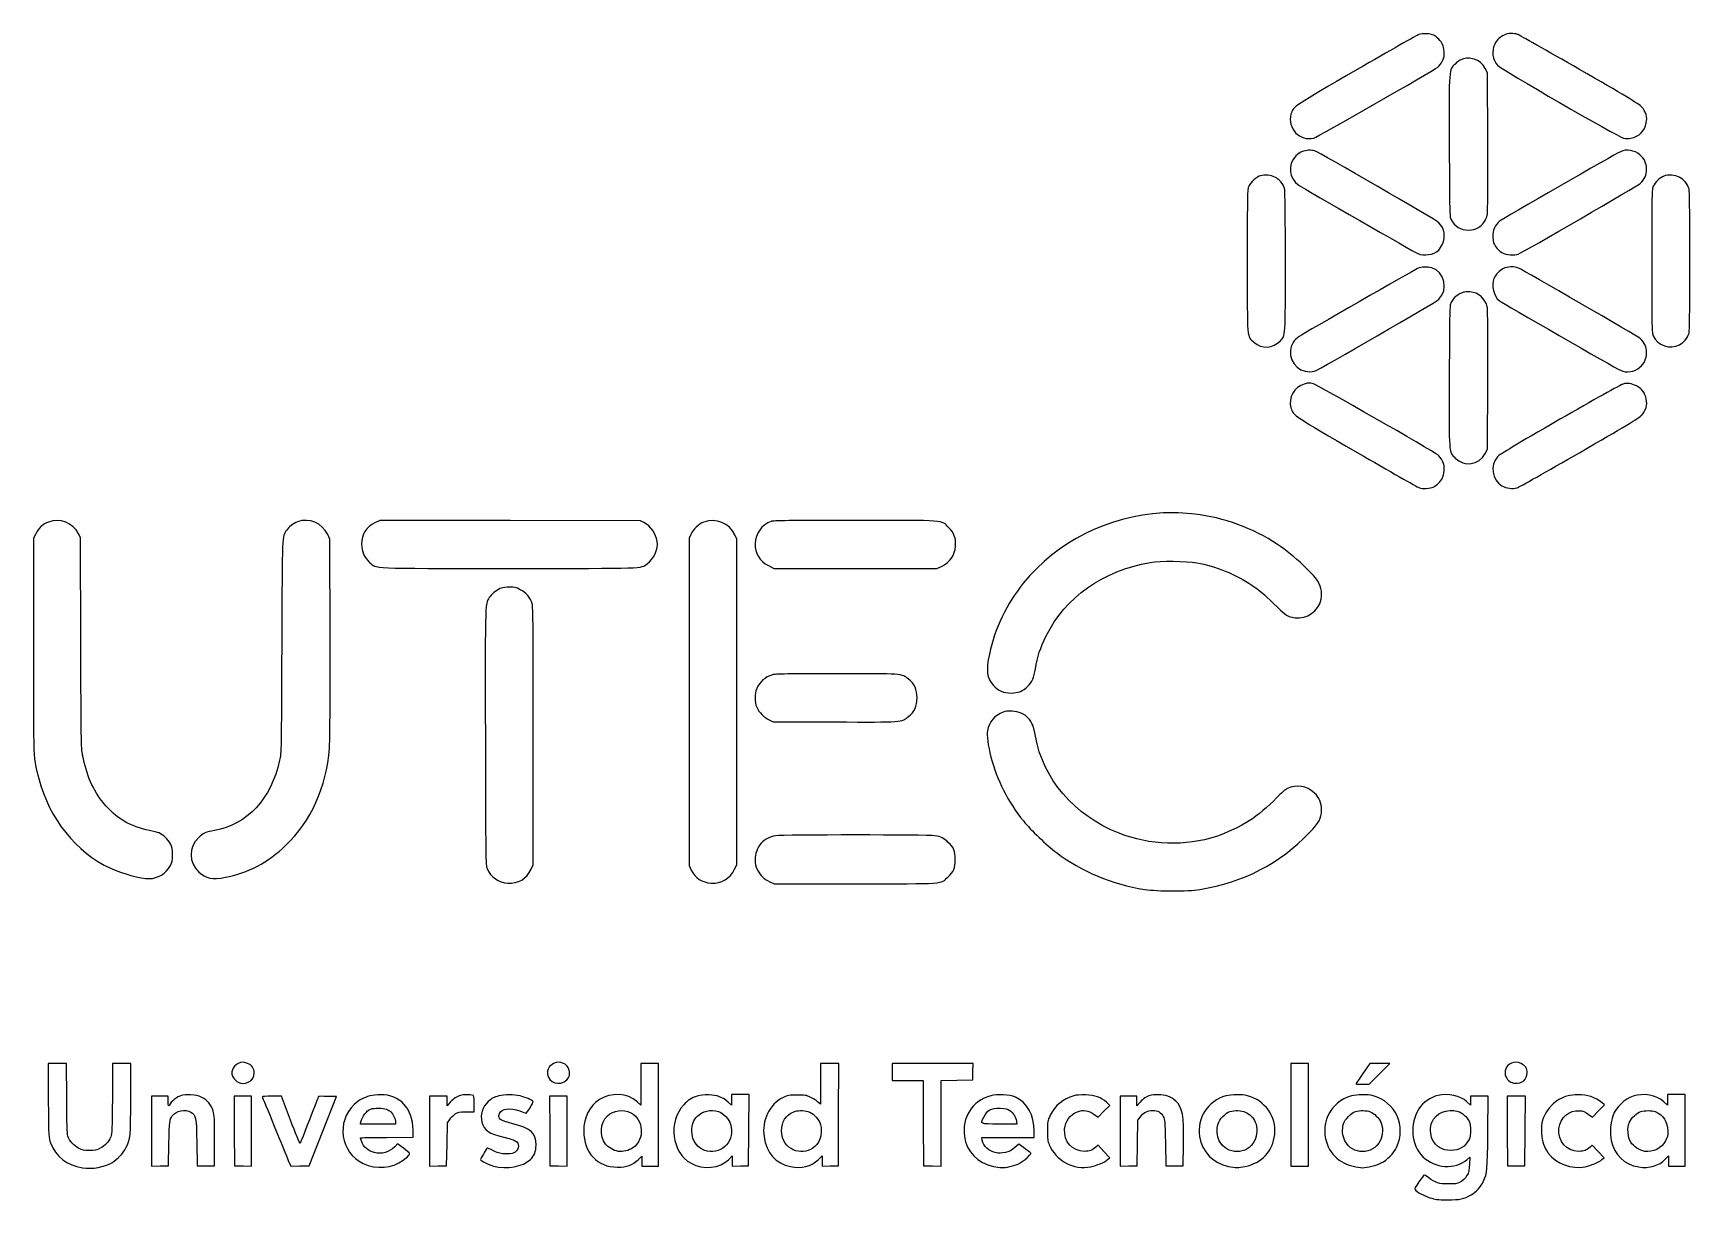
# Model space of a CAD drawing. Extents: x 211 to 2296, y 518 to 1986.
import ezdxf

# ---------------------------------------------------------------- set-up
doc = ezdxf.new("R2010")
doc.units = 0
doc.layers.get('0').update_dxf_attribs({"linetype": 'CONTINUOUS'})

msp = doc.modelspace()

# ---------------------------------------------------------------- linework, layer by layer
at = {"color": 7}
for points in [[(1955, 1984.7)], [(2063, 1984.4)], [(2009.1, 1953.3)], [(1808.5, 1837.4)], [(2208.5, 1837.1)], [(1755.8, 1806.9)], [(2263.4, 1806.4)], [(1953.4, 1690.1)], [(2061.3, 1689.9)], [(2011, 1660.1)], [(1810.8, 1544.6)], [(2212, 1544.6)], [(1633, 1382.4)], [(230.4, 1370.9)], [(543.9, 1371.1)], [(1055.1, 1370.8)], [(1139.7, 1371.6)], [(800.5, 1287.8)], [(1141.5, 1178.6)], [(1431.7, 1131.6)], [(1145.4, 976)], [(469.1, 689.2)], [(866, 689.2)], [(1292, 678.5), (1292, 668), (1311.5, 668), (1331, 668), (1331.2, 614.3), (1331.5, 560.5), (1342.8, 560.2), (1354, 559.9), (1354, 613.9), (1354, 668), (1373.8, 668.2), (1393.5, 668.5), (1393.8, 678.8), (1394.1, 689), (1343, 689), (1292, 689), (1292, 678.5)], [(1794, 624.5), (1794, 560), (1805, 560), (1816, 560), (1816, 624.5), (1816, 689), (1805, 689), (1794, 689), (1794, 624.5)], [(2071.4, 689.6)], [(398, 649.1)], [(464.2, 604.3), (464.5, 560.5), (475.3, 560.2), (486, 559.9), (486, 604), (486, 648), (475, 648), (464, 648), (464.2, 604.3)], [(499.4, 647.2)], [(635, 648.4)], [(749, 649.1)], [(797.2, 648.4)], [(861.2, 604.3), (861.5, 560.5), (872.3, 560.2), (883, 559.9), (883, 604), (883, 648), (872, 648), (861, 648), (861.2, 604.3)], [(1046.8, 648.1)], [(1416.1, 648.5)], [(1520.7, 648.6)], [(1617, 649.1)], [(1712.1, 648.4)], [(1870.3, 648.5)], [(1978.7, 648.9)], [(2066.2, 604.3), (2066.5, 560.5), (2077.5, 560.5), (2088.5, 560.5), (2088.8, 604.3), (2089, 648), (2077.5, 648), (2066, 648), (2066.2, 604.3)], [(2142.7, 648.5)], [(2224.5, 648)], [(655.7, 631.5)], [(963.1, 627.2)], [(1073.4, 628.9)], [(1186.2, 628.8)], [(1440.3, 630)], [(1736.5, 628.1)], [(1893.8, 628.5)], [(2004.3, 628.9)], [(2252.5, 628.6)]]:
    msp.add_lwpolyline(points, close=True, dxfattribs=at)
for points in [[(2041.8, 1849.5), (2041.5, 1936.5), (2038.5, 1941.9)], [(2038.4, 1457.1), (2041.5, 1462.5), (2041.8, 1549.5)], [(214.3, 1356.2), (211.5, 1350.5), (211.5, 1215)], [(271, 1219), (270.5, 1351.5), (268.2, 1356.2)], [(584.8, 1224.5), (584.5, 1349.5), (581.8, 1355.2)], [(979.7, 1370.2), (975.5, 1372.5), (811.4, 1372.8), (647.4, 1373), (641.2, 1370), (641.2, 1370)], [(1038.7, 1355.2), (1036.5, 1350.5), (1036.5, 1144.5), (1036.5, 938.5), (1039.3, 932.8)], [(1093.9, 934), (1096.5, 939.5), (1096.5, 1144.5), (1096.5, 1349.5), (1094.1, 1354.8)], [(1136.4, 1316), (1143.3, 1312.5), (1245.9, 1312.5), (1348.5, 1312.5), (1354.1, 1315.1)], [(1137.3, 1121.9), (1142.5, 1119.5), (1219.9, 1119.2)], [(837.8, 933.8), (840.5, 939.5), (840.5, 1101.5)], [(1138, 918.1), (1143.5, 915.5), (1245.5, 915.5)], [(253.3, 645.3), (252.9, 689), (241.4, 689), (229.9, 689), (230.2, 642.3), (230.2, 642.3)], [(334, 645.8), (334, 689), (322.6, 689), (311.1, 689), (310.8, 645.3)], [(972.3, 568), (977, 572.7), (977, 566.4), (977, 560), (987.5, 560), (998, 560), (998, 624.5), (998, 689), (987, 689), (976, 689), (976, 662.9), (976, 662.9)], [(1199.2, 568.1), (1204, 572.9), (1204, 566.4), (1204, 559.9), (1214.3, 560.2), (1224.5, 560.5), (1224.8, 624.8), (1225, 689), (1213.5, 689), (1202, 689), (1202, 663.4), (1202, 663.4)], [(1884.3, 663), (1892.5, 663), (1905.5, 676), (1918.5, 689), (1905.8, 689), (1893.1, 689), (1884.5, 676.6), (1884.5, 676.6)], [(381, 641.3), (381, 648), (370.5, 648), (360, 648), (360, 604), (360, 559.9), (370.8, 560.2), (381.5, 560.5), (382, 588.5)], [(534.9, 617.9), (523.5, 648), (511.2, 648)], [(532.2, 567.2), (535.2, 559.9), (546.8, 560.2), (558.4, 560.5), (575.6, 604), (592.7, 647.5), (581.7, 647.8)], [(736.1, 640.4), (732, 635.7), (732, 641.9), (732, 648), (721, 648), (710, 648), (710, 604), (710, 559.9), (720.8, 560.2), (731.5, 560.5), (732, 587.6), (732.5, 614.7), (735.3, 618.8)], [(976, 662.9), (976, 636.8), (971, 641.3)], [(1086.2, 568.1), (1091, 572.9), (1091, 566.4), (1091, 559.9), (1101.3, 560.2), (1111.5, 560.5), (1111.8, 605.3), (1112, 650), (1101, 650), (1090, 650), (1090, 643.4), (1090, 636.8), (1085.9, 640.5)], [(1202, 663.4), (1202, 637.8), (1198.3, 641)], [(1604.1, 640.4), (1600, 635.7), (1600, 641.9), (1600, 648), (1589.5, 648), (1579, 648), (1579, 604), (1579, 559.9), (1589.8, 560.2), (1600.5, 560.5), (1601, 589.1), (1601.5, 617.7), (1604.3, 621.8)], [(2041.8, 602.3), (2042.1, 648), (2031.1, 648), (2020, 648), (2020, 642.4), (2020, 636.7), (2015.1, 641.3)], [(2265, 568.6), (2269, 573), (2269, 566.5), (2269, 560), (2279.5, 560), (2290, 560), (2290, 605), (2290, 650), (2279, 650), (2268, 650), (2268, 643.4), (2268, 636.8), (2262.9, 641.4)], [(756.2, 628.4), (766, 628.4), (766, 638.6)], [(1546, 625.6), (1551.3, 621.8), (1558.7, 629.2), (1566.1, 636.5), (1561.7, 640.6)], [(2168, 625.6), (2173.3, 621.8), (2180.9, 629.4), (2188.5, 637), (2185.5, 639.5)], [(667, 616), (667, 613), (645, 613), (623, 613), (623.6, 615.8)], [(656.3, 596.2), (689.5, 596.5), (689.3, 605.4)], [(1448.5, 616.8), (1449.2, 613), (1427.1, 613)], [(417, 589.5), (417.5, 560.5), (428.5, 560.5), (439.5, 560.5), (439.5, 592)], [(677, 582.5), (669.8, 587.9), (666.1, 584.3)], [(1405.4, 592.8), (1404.8, 596), (1437.9, 596), (1471, 596), (1471, 603.8)], [(1457.5, 583.3), (1451.6, 587.8), (1446.7, 583.4)], [(1563.3, 568.2), (1566.1, 570.5), (1558.6, 578.5), (1551.2, 586.5), (1548.4, 583.9)], [(1636, 589.5), (1636.5, 560.5), (1647.5, 560.5), (1658.5, 560.5), (1658.8, 587)], [(2185.3, 568.2), (2188.1, 570.5), (2180.7, 578.5), (2173.2, 586.5), (2170.4, 583.9)], [(2015.4, 568.1), (2019.3, 571.4), (2018.8, 562.5)]]:
    msp.add_lwpolyline(points, dxfattribs=at)
for points in [[(1955, 1984.7), (1953.1, 1984), (1918.2, 1964.1), (1877.5, 1940.6)], [(1973.7, 1983.7), (1969.5, 1985.8), (1959.4, 1986.4), (1955, 1984.7)], [(1979.9, 1978.9), (1978.2, 1980.6), (1975.4, 1982.8), (1973.7, 1983.7)], [(2063, 1984.4), (2057.1, 1981.8), (2052.9, 1977.9), (2050.4, 1972.6)], [(2079.1, 1984.8), (2074.5, 1986.4), (2067.2, 1986.2), (2063, 1984.4)], [(2157, 1940.8), (2116, 1964.4), (2081, 1984.2), (2079.1, 1984.8)], [(1986.8, 1963.3), (1986.2, 1970.4), (1984.5, 1974.4), (1979.9, 1978.9)], [(1984.6, 1951.5), (1986.9, 1956.3), (1987.2, 1957.9), (1986.8, 1963.3)], [(2050.4, 1972.6), (2046.2, 1963.5), (2047.6, 1952.9), (2053.9, 1946)], [(1877.5, 1940.6), (1798, 1894.7), (1796.6, 1893.8), (1794, 1884.5)], [(1822.7, 1854.3), (1827.2, 1855.5), (1971.2, 1937.9), (1978.7, 1943.6)], [(1978.7, 1943.6), (1980.4, 1944.9), (1983.1, 1948.5), (1984.6, 1951.5)], [(2000.5, 1947.5), (1992.6, 1939.6), (1992.9, 1944.8), (1993.2, 1844.4)], [(2009.1, 1953.3), (2006.7, 1952.4), (2002.8, 1949.8), (2000.5, 1947.5)], [(2024.4, 1953.6), (2018.5, 1955.4), (2014.7, 1955.3), (2009.1, 1953.3)], [(2038.5, 1941.9), (2035, 1948.2), (2030.9, 1951.6), (2024.4, 1953.6)], [(2053.9, 1946), (2058.6, 1940.9), (2204.9, 1856.2), (2212.3, 1854.3)], [(2235.2, 1893.8), (2232.5, 1896.8), (2211.8, 1909.2), (2157, 1940.8)], [(1794, 1884.5), (1789, 1866.7), (1805.2, 1849.7), (1822.7, 1854.3)], [(2241.2, 1873.3), (2242.8, 1880.6), (2240.6, 1888), (2235.2, 1893.8)], [(2221.9, 1854.1), (2232.3, 1856.4), (2239.1, 1863.1), (2241.2, 1873.3)], [(1808.5, 1837.4), (1806.3, 1836.6), (1802.6, 1834.1), (1800.3, 1831.8)], [(1823.8, 1838), (1819.2, 1839.4), (1813.2, 1839.1), (1808.5, 1837.4)], [(1980.3, 1747.6), (1976.8, 1751.1), (1828.9, 1836.6), (1823.8, 1838)], [(1993.2, 1844.4), (1993.5, 1759.9), (1993.6, 1755.3), (1995.4, 1752)], [(2041, 1757.4), (2041.7, 1760.9), (2042, 1790), (2041.8, 1849.5)], [(2208.5, 1837.1), (2202.7, 1834.5), (2060.1, 1752.3), (2056.1, 1749.3)], [(2233, 1833.2), (2226.2, 1839.1), (2216.3, 1840.7), (2208.5, 1837.1)], [(2212.3, 1854.3), (2216, 1853.4), (2218.5, 1853.3), (2221.9, 1854.1)], [(1800.3, 1831.8), (1789.2, 1820.9), (1791.2, 1802.9), (1804.3, 1794.6)], [(2241.4, 1815), (2241.4, 1822.8), (2239, 1828.1), (2233, 1833.2)], [(2233.8, 1797.4), (2239.2, 1802.4), (2241.4, 1807.5), (2241.4, 1815)], [(1740.9, 1793.5), (1739.1, 1789.7), (1739, 1784.7), (1739, 1699.5)], [(1755.8, 1806.9), (1750.9, 1805.5), (1743.2, 1798.6), (1740.9, 1793.5)], [(1773.7, 1805.2), (1769, 1807.5), (1761, 1808.3), (1755.8, 1806.9)], [(1785.9, 1791.3), (1784.6, 1796.1), (1778.9, 1802.5), (1773.7, 1805.2)], [(1804.3, 1794.6), (1812.9, 1789.1), (1949.2, 1710.8), (1953.5, 1708.9)], [(2080, 1708.2), (2087.1, 1711.2), (2230.6, 1794.4), (2233.8, 1797.4)], [(2249.9, 1793.6), (2248.1, 1789.7), (2248, 1785), (2248, 1699.5)], [(2263.4, 1806.4), (2258.2, 1804.5), (2252.3, 1798.9), (2249.9, 1793.6)], [(2282.7, 1805.1), (2277.4, 1807.8), (2268.7, 1808.4), (2263.4, 1806.4)], [(2294.8, 1791.1), (2293.3, 1796.2), (2287.8, 1802.5), (2282.7, 1805.1)], [(1787, 1699.4), (1787, 1758.4), (1786.6, 1788.8), (1785.9, 1791.3)], [(2296, 1699.5), (2296, 1763.2), (2295.7, 1788.3), (2294.8, 1791.1)], [(1995.4, 1752), (2000.2, 1742.8), (2007.3, 1738.6), (2017.5, 1738.5)], [(2029.3, 1741.3), (2035.4, 1744.9), (2039.6, 1750.7), (2041, 1757.4)], [(1984.6, 1720.5), (1989, 1729.7), (1987.2, 1740.6), (1980.3, 1747.6)], [(2017.5, 1738.5), (2023.4, 1738.5), (2025.2, 1738.9), (2029.3, 1741.3)], [(2050.3, 1741.3), (2048.2, 1736.8), (2047.8, 1734.7), (2048.2, 1729)], [(2056.1, 1749.3), (2054.2, 1747.8), (2051.7, 1744.4), (2050.3, 1741.3)], [(1953.5, 1708.9), (1961.4, 1705.3), (1973.3, 1707.3), (1979.9, 1713.3)], [(1979.9, 1713.3), (1981.2, 1714.5), (1983.3, 1717.8), (1984.6, 1720.5)], [(2048.2, 1729), (2048.5, 1723.3), (2049.1, 1721.3), (2051.6, 1717.8)], [(2051.6, 1717.8), (2056.5, 1710.8), (2061.9, 1707.6), (2069.8, 1707.2)], [(1739, 1699.5), (1739, 1597.5), (1738.4, 1605.2), (1747.4, 1597.3)], [(1780.7, 1599.2), (1787.2, 1606), (1787, 1602.1), (1787, 1699.4)], [(1953.4, 1690.1), (1948.6, 1687.9), (1811.9, 1609.4), (1804.3, 1604.4)], [(1971.1, 1690.9), (1965.5, 1692.5), (1958.1, 1692.2), (1953.4, 1690.1)], [(1980.3, 1651.4), (1992.3, 1663.5), (1987.1, 1686.1), (1971.1, 1690.9)], [(2061.3, 1689.9), (2056.5, 1687.5), (2051.4, 1682.2), (2049.4, 1677.4)], [(2080.3, 1690.6), (2075.4, 1692.7), (2066.2, 1692.4), (2061.3, 1689.9)], [(2069.8, 1707.2), (2074.3, 1706.9), (2077.8, 1707.3), (2080, 1708.2)], [(2233.8, 1601.6), (2230.7, 1604.6), (2087.2, 1687.7), (2080.3, 1690.6)], [(2248, 1699.5), (2248, 1614), (2248.1, 1609.3), (2249.9, 1605.4)], [(2294.8, 1607.9), (2295.7, 1610.7), (2296, 1635.8), (2296, 1699.5)], [(2049.4, 1677.4), (2045.8, 1668.8), (2049.2, 1654.9), (2056.1, 1649.7)], [(1823.8, 1561), (1828.9, 1562.4), (1976.8, 1648), (1980.3, 1651.4)], [(2011, 1660.1), (2003.9, 1657.8), (1998.8, 1653.5), (1995.4, 1647)], [(2019.3, 1660.6), (2016.1, 1660.8), (2012.4, 1660.6), (2011, 1660.1)], [(2041, 1641.6), (2038.8, 1652.2), (2030, 1659.9), (2019.3, 1660.6)], [(2056.1, 1649.7), (2060.2, 1646.7), (2202.7, 1564.5), (2208.5, 1561.9)], [(1995.4, 1647), (1993.6, 1643.7), (1993.5, 1639.1), (1993.2, 1554.6)], [(2041.8, 1549.5), (2042, 1609), (2041.7, 1638.1), (2041, 1641.6)], [(2249.9, 1605.4), (2255.6, 1592.9), (2270.6, 1587.7), (2282.9, 1593.9)], [(2282.9, 1593.9), (2287.9, 1596.5), (2293.3, 1602.9), (2294.8, 1607.9)], [(1747.4, 1597.3), (1757.3, 1588.5), (1771.3, 1589.3), (1780.7, 1599.2)], [(1793.3, 1586.7), (1791.6, 1569.8), (1807.6, 1556.3), (1823.8, 1561)], [(1804.3, 1604.4), (1797.9, 1600.3), (1794.1, 1594.1), (1793.3, 1586.7)], [(2241.4, 1584), (2241.4, 1591.5), (2239.2, 1596.6), (2233.8, 1601.6)], [(2208.5, 1561.9), (2216.3, 1558.3), (2226.2, 1559.9), (2233, 1565.8)], [(2233, 1565.8), (2239, 1570.9), (2241.4, 1576.2), (2241.4, 1584)], [(1810.8, 1544.6), (1798.1, 1541.2), (1790.4, 1527.4), (1794, 1514.5)], [(1822.5, 1544.7), (1816.7, 1546.2), (1816.9, 1546.2), (1810.8, 1544.6)], [(1978.7, 1455.4), (1971, 1461.3), (1827.2, 1543.5), (1822.5, 1544.7)], [(1993.2, 1554.6), (1992.9, 1454.1), (1992.5, 1459.4), (2000.6, 1451.4)], [(2212, 1544.6), (2209.5, 1544), (2173.7, 1524), (2132.5, 1500.2)], [(2228.9, 1542.2), (2222.1, 1545.5), (2217.7, 1546.2), (2212, 1544.6)], [(2241.2, 1525.8), (2239.6, 1533.5), (2235.5, 1538.9), (2228.9, 1542.2)], [(2235.2, 1505.2), (2240.6, 1511), (2242.8, 1518.4), (2241.2, 1525.8)], [(1794, 1514.5), (1796.6, 1505.2), (1798, 1504.3), (1877.5, 1458.4)], [(2157, 1458.2), (2211.8, 1489.8), (2232.5, 1502.2), (2235.2, 1505.2)], [(2132.5, 1500.2), (2077.9, 1468.7), (2056.5, 1455.8), (2053.9, 1453)], [(1877.5, 1458.4), (1918.2, 1434.9), (1953.1, 1415), (1955, 1414.2)], [(1984.6, 1447.5), (1983.1, 1450.5), (1980.4, 1454.1), (1978.7, 1455.4)], [(1986.8, 1435.7), (1987.2, 1441.1), (1986.9, 1442.7), (1984.6, 1447.5)], [(2000.6, 1451.4), (2012, 1439.9), (2030.3, 1442.7), (2038.4, 1457.1)], [(2053.9, 1453), (2044.2, 1442.4), (2046.9, 1424.3), (2059.3, 1416.6)], [(2078.6, 1414), (2080.8, 1414.7), (2116, 1434.6), (2157, 1458.2)], [(1973.7, 1415.3), (1977.7, 1417.4), (1982.6, 1422.3), (1984.7, 1426.3)], [(1984.7, 1426.3), (1985.5, 1428), (1986.5, 1432.2), (1986.8, 1435.7)], [(1955, 1414.2), (1959.3, 1412.4), (1969.2, 1413), (1973.7, 1415.3)], [(2059.3, 1416.6), (2064.9, 1413.2), (2072.8, 1412.1), (2078.6, 1414)], [(268.2, 1356.2), (261.5, 1369.8), (244.6, 1376.4), (230.4, 1370.9)], [(581.8, 1355.2), (575, 1369.7), (558.3, 1376.7), (543.9, 1371.1)], [(1094.1, 1354.8), (1087.4, 1369.5), (1070.2, 1376.6), (1055.1, 1370.8)], [(1633, 1382.4), (1562.5, 1377.7), (1500.1, 1346.3), (1457.2, 1293.8)], [(1673, 1380.9), (1662.9, 1382.1), (1640.8, 1382.9), (1633, 1382.4)], [(1776.9, 1342.8), (1747.1, 1362.7), (1708.8, 1376.7), (1673, 1380.9)], [(230.4, 1370.9), (223.4, 1368.2), (217.6, 1363), (214.3, 1356.2)], [(529.8, 1360.2), (524.2, 1351.7), (524.5, 1360.2), (523.9, 1215)], [(543.9, 1371.1), (537.9, 1368.7), (532.8, 1364.9), (529.8, 1360.2)], [(641.2, 1370), (630.1, 1364.4), (624.6, 1355.5), (624.5, 1343)], [(996.5, 1346.3), (994.9, 1356.4), (988.4, 1365.6), (979.7, 1370.2)], [(1055.1, 1370.8), (1048.6, 1368.3), (1041.7, 1361.8), (1038.7, 1355.2)], [(1139.7, 1371.6), (1128.1, 1367.4), (1119.9, 1356.2), (1119.6, 1344)], [(1245.6, 1373), (1162.3, 1372.9), (1142.8, 1372.7), (1139.7, 1371.6)], [(1363.1, 1364.1), (1353.5, 1373.7), (1362.4, 1373), (1245.6, 1373)], [(1371.8, 1340.6), (1372.5, 1350.9), (1370.2, 1356.9), (1363.1, 1364.1)], [(624.5, 1343), (624.5, 1333.7), (627.8, 1326.1), (634.6, 1320.1)], [(983.7, 1318.2), (992, 1323.9), (998, 1336.9), (996.5, 1346.3)], [(1119.6, 1344), (1119.4, 1331.5), (1125.2, 1321.7), (1136.4, 1316)], [(1354.1, 1315.1), (1365.1, 1320.3), (1371, 1328.8), (1371.8, 1340.6)], [(1829.7, 1293.2), (1824.5, 1303.8), (1798, 1328.7), (1776.9, 1342.8)], [(634.6, 1320.1), (644, 1311.9), (629.4, 1312.5), (810.5, 1312.5)], [(810.5, 1312.5), (985.8, 1312.5), (974.9, 1312.1), (983.7, 1318.2)], [(1486, 1227.5), (1510.3, 1276.4), (1557.1, 1309.5), (1617, 1320.1)], [(1617, 1320.1), (1628.6, 1322.2), (1663, 1321.9), (1675.5, 1319.6)], [(1675.5, 1319.6), (1699.5, 1315.2), (1723.8, 1305.3), (1744.8, 1291.4)], [(1457.2, 1293.8), (1436.5, 1268.5), (1421.2, 1236.6), (1414.5, 1204.7)], [(1830.3, 1267.9), (1833.6, 1275), (1833.3, 1285.8), (1829.7, 1293.2)], [(786.3, 1277.2), (779.6, 1268.3), (779.9, 1279.4), (780.2, 1100.4)], [(800.5, 1287.8), (795.5, 1286), (789.8, 1281.7), (786.3, 1277.2)], [(810.7, 1288.9), (806.7, 1288.9), (802.2, 1288.4), (800.5, 1287.8)], [(824.1, 1285.7), (818.7, 1288.6), (816.9, 1289), (810.7, 1288.9)], [(839.2, 1268.1), (837.1, 1275.3), (831.4, 1282), (824.1, 1285.7)], [(1744.8, 1291.4), (1752.9, 1286), (1760.6, 1279.5), (1772, 1268.5)], [(840.5, 1101.5), (840.5, 1233.8), (840.3, 1264.3), (839.2, 1268.1)], [(1772, 1268.5), (1786.5, 1254.4), (1788.3, 1253), (1793.6, 1251.4)], [(1793.6, 1251.4), (1808.3, 1247.2), (1824.1, 1254.2), (1830.3, 1267.9)], [(211.5, 1215), (211.5, 1065), (211.1, 1074.3), (218.1, 1048.2)], [(273.3, 1077.5), (271.7, 1085.7), (271.5, 1098.4), (271, 1219)], [(523.9, 1215), (523.4, 1083.3), (523.3, 1080.3), (521.3, 1071)], [(584, 1086.1), (584.7, 1095.1), (585, 1140.8), (584.8, 1224.5)], [(1472.4, 1186.2), (1474.8, 1201.2), (1478.6, 1212.6), (1486, 1227.5)], [(1414.5, 1204.7), (1410, 1183.7), (1411.2, 1174.4), (1419.5, 1165.2)], [(1141.5, 1178.6), (1132.2, 1175.7), (1125.6, 1169.8), (1121.7, 1161.1)], [(1221.6, 1179.9), (1163.2, 1179.9), (1144.6, 1179.6), (1141.5, 1178.6)], [(1312.8, 1173), (1303.7, 1180.2), (1306.6, 1180), (1221.6, 1179.9)], [(1323.5, 1149.5), (1323.5, 1159.9), (1320.2, 1167.2), (1312.8, 1173)], [(1462.9, 1164.1), (1468.2, 1169.4), (1470.6, 1175.1), (1472.4, 1186.2)], [(1121.7, 1161.1), (1118.9, 1154.8), (1118.9, 1144.2), (1121.7, 1137.8)], [(1312.8, 1125.9), (1320.2, 1131.8), (1323.5, 1139.1), (1323.5, 1149.5)], [(1419.5, 1165.2), (1425.6, 1158.4), (1432.3, 1155.6), (1442, 1155.6)], [(1442, 1155.6), (1450.9, 1155.6), (1456.7, 1158), (1462.9, 1164.1)], [(1121.7, 1137.8), (1124.6, 1131.3), (1131.1, 1124.7), (1137.3, 1121.9)], [(1219.9, 1119.2), (1306.6, 1118.9), (1303.7, 1118.7), (1312.8, 1125.9)], [(1431.7, 1131.6), (1421.3, 1127.8), (1414.1, 1119.2), (1412.1, 1108.2)], [(1443, 1132.7), (1438.4, 1132.9), (1434.1, 1132.5), (1431.7, 1131.6)], [(1463.7, 1123.7), (1458.3, 1129.6), (1451.9, 1132.4), (1443, 1132.7)], [(1412.1, 1108.2), (1411, 1102.7), (1412.7, 1089.7), (1416.5, 1074.8)], [(1472.5, 1101.5), (1470.6, 1113.2), (1468.5, 1118.3), (1463.7, 1123.7)], [(528.8, 963.5), (561.1, 994.5), (580, 1036.5), (584, 1086.1)], [(780.2, 1100.4), (780.5, 947.9), (780.6, 938.3), (782.3, 934.6)], [(1577.6, 979.1), (1521.4, 1001.4), (1481.5, 1047.9), (1472.5, 1101.5)], [(300.1, 1016.5), (286.3, 1033.7), (278.3, 1051.9), (273.3, 1077.5)], [(521.3, 1071), (510.6, 1022.2), (480.5, 989.7), (439.3, 982.5)], [(1416.5, 1074.8), (1423.5, 1047), (1438.2, 1018.2), (1457.3, 994.5)], [(218.1, 1048.2), (231.7, 996.9), (265, 955.1), (308.5, 935)], [(1776, 1023.7), (1765.4, 1012.7), (1752.2, 1001.6), (1741.2, 994.5)], [(1789.2, 1035.3), (1787.2, 1034.4), (1781.2, 1029.2), (1776, 1023.7)], [(1823.3, 1030.1), (1813.9, 1038.8), (1800.9, 1040.8), (1789.2, 1035.3)], [(1832.4, 1008), (1832.5, 1017.4), (1829.7, 1024.2), (1823.3, 1030.1)], [(357.4, 982.5), (334.3, 986.8), (314.6, 998.6), (300.1, 1016.5)], [(1817, 979.6), (1829.9, 993), (1832.3, 997.5), (1832.4, 1008)], [(369.6, 979.4), (367.6, 980.2), (362.2, 981.6), (357.4, 982.5)], [(439.3, 982.5), (428.5, 980.6), (425.1, 979.1), (419.1, 973.5)], [(1457.3, 994.5), (1466.5, 983.2), (1486.7, 963.8), (1498.8, 954.7)], [(1741.2, 994.5), (1731.2, 988.1), (1711.4, 978.7), (1700.2, 975)], [(383.8, 965.6), (380.8, 971.3), (374.7, 977.3), (369.6, 979.4)], [(386.5, 952), (386.5, 959.3), (386.1, 961.2), (383.8, 965.6)], [(419.1, 973.5), (406.6, 961.8), (406.8, 941.8), (419.5, 930.2)], [(453, 923.6), (480.9, 928.8), (507.3, 942.7), (528.8, 963.5)], [(1127.3, 966.5), (1122.5, 960.9), (1119.6, 953.1), (1119.6, 945.9)], [(1145.4, 976), (1139.2, 975.1), (1130.8, 970.7), (1127.3, 966.5)], [(1345.9, 975.9), (1338.5, 977.2), (1153.6, 977.2), (1145.4, 976)], [(1362.8, 967.6), (1357.3, 972.9), (1353.8, 974.7), (1345.9, 975.9)], [(1371.5, 946), (1371.5, 957), (1370, 960.8), (1362.8, 967.6)], [(1700.2, 975), (1661.2, 962.4), (1616, 963.9), (1577.6, 979.1)], [(1679.5, 908.3), (1735, 917.6), (1779.5, 940.6), (1817, 979.6)], [(357, 922), (368.1, 922), (378.6, 928.4), (383.8, 938.4)], [(383.8, 938.4), (386.1, 942.8), (386.5, 944.7), (386.5, 952)], [(1119.6, 945.9), (1119.6, 940.4), (1120.2, 938.1), (1122.8, 932.7)], [(1362.3, 923.9), (1370, 931), (1371.5, 934.7), (1371.5, 946)], [(1498.8, 954.7), (1530.7, 930.8), (1569, 914.8), (1610, 908.4)], [(308.5, 935), (323.6, 928), (345.9, 922), (357, 922)], [(419.5, 930.2), (428.4, 922), (436.5, 920.4), (453, 923.6)], [(782.3, 934.6), (787.2, 923.7), (796.8, 917), (808.4, 916.2)], [(808.4, 916.2), (821.5, 915.4), (832.2, 921.8), (837.8, 933.8)], [(1039.3, 932.8), (1044.2, 922.7), (1053, 917), (1064.5, 916.2)], [(1064.5, 916.2), (1077.4, 915.4), (1088.2, 921.9), (1093.9, 934)], [(1122.8, 932.7), (1126.5, 925.3), (1130.1, 921.8), (1138, 918.1)], [(1245.5, 915.5), (1361.2, 915.5), (1352.7, 914.9), (1362.3, 923.9)], [(1610, 908.4), (1626.3, 905.8), (1664, 905.8), (1679.5, 908.3)], [(469.1, 689.2), (461.7, 685.5), (459, 677.2), (463.2, 671)], [(481, 689.4), (475.8, 691.4), (473.3, 691.4), (469.1, 689.2)], [(489.3, 677.3), (489.3, 682.9), (486.4, 687.2), (481, 689.4)], [(866, 689.2), (860.7, 686.6), (857.7, 681.5), (858.3, 676.2)], [(878.7, 689.1), (873.5, 691.4), (870.5, 691.5), (866, 689.2)], [(886, 676.6), (886, 682.9), (883.7, 686.8), (878.7, 689.1)], [(2071.4, 689.6), (2064.5, 686.6), (2061.5, 678.8), (2064.6, 672.4)], [(2083.7, 689.1), (2078.8, 691.3), (2075.6, 691.4), (2071.4, 689.6)], [(2091.3, 677.4), (2091.3, 683.1), (2089, 686.6), (2083.7, 689.1)], [(463.2, 671), (464.5, 669.1), (467.1, 666.7), (469, 665.8)], [(469, 665.8), (478.4, 661), (489.3, 667.3), (489.3, 677.3)], [(858.3, 676.2), (859.5, 664.7), (874.1, 660.2), (882.6, 668.6)], [(882.6, 668.6), (885.5, 671.5), (886, 672.8), (886, 676.6)], [(1884.5, 676.6), (1879.8, 669.8), (1876, 663.9), (1876, 663.6)], [(2064.6, 672.4), (2067.1, 667.5), (2070.8, 664.9), (2076.1, 664.3)], [(2076.1, 664.3), (2084.5, 663.5), (2091.3, 669.4), (2091.3, 677.4)], [(398, 649.1), (391.6, 647.1), (385.1, 641.9), (382.2, 636.5)], [(409.1, 649.7), (404.4, 649.8), (399.4, 649.6), (398, 649.1)], [(423.5, 646.5), (418.5, 649.1), (416.4, 649.5), (409.1, 649.7)], [(437.7, 629.2), (435.3, 637.2), (430.6, 642.9), (423.5, 646.5)], [(511.2, 648), (504.4, 648), (499.1, 647.6), (499.4, 647.2)], [(499.4, 647.2), (499.7, 646.7), (506.5, 630.2), (514.5, 610.4)], [(570.3, 647.7), (570.1, 647.4), (564.9, 634.3), (558.8, 618.4)], [(581.7, 647.8), (575.7, 647.9), (570.6, 647.9), (570.3, 647.7)], [(635, 648.4), (626.7, 646.2), (621.4, 643.3), (615.1, 637.5)], [(648.3, 649.9), (644, 649.9), (638, 649.2), (635, 648.4)], [(689.3, 605.4), (688.6, 633.1), (672.9, 650.1), (648.3, 649.9)], [(749, 649.1), (744, 647.5), (740.1, 645), (736.1, 640.4)], [(763.8, 649.4), (760.7, 650.2), (752.1, 650), (749, 649.1)], [(766, 638.6), (766, 648.3), (765.9, 648.8), (763.8, 649.4)], [(797.2, 648.4), (790.5, 646.6), (788.8, 645.7), (783.8, 641.2)], [(823.8, 648.5), (815.9, 650.3), (804.2, 650.3), (797.2, 648.4)], [(840.3, 641.3), (839.4, 642.9), (829.8, 647.1), (823.8, 648.5)], [(971, 641.3), (959.2, 651.9), (938.3, 653), (923.8, 643.8)], [(1046.8, 648.1), (1039.3, 645.7), (1035.2, 643), (1029.8, 637.2)], [(1061.5, 649.7), (1054.8, 649.9), (1051.1, 649.5), (1046.8, 648.1)], [(1085.9, 640.5), (1079, 646.7), (1071.9, 649.4), (1061.5, 649.7)], [(1172.5, 649.5), (1162.1, 649.5), (1161.1, 649.3), (1154.9, 646.3)], [(1189, 646.9), (1184.1, 649.2), (1182.3, 649.5), (1172.5, 649.5)], [(1198.3, 641), (1196.3, 642.8), (1192.1, 645.5), (1189, 646.9)], [(1416.1, 648.5), (1393.2, 642.1), (1379.7, 621.3), (1383.1, 597.5)], [(1447.2, 646.8), (1440.1, 650), (1424.7, 650.9), (1416.1, 648.5)], [(1471, 603.8), (1470.9, 624.1), (1462.2, 639.9), (1447.2, 646.8)], [(1520.7, 648.6), (1506.9, 644.6), (1497, 636.4), (1491.1, 624.1)], [(1535.5, 649.6), (1529, 649.8), (1523.8, 649.5), (1520.7, 648.6)], [(1561.7, 640.6), (1555.1, 646.6), (1547.6, 649.2), (1535.5, 649.6)], [(1617, 649.1), (1612, 647.5), (1608.1, 645), (1604.1, 640.4)], [(1626.7, 649.9), (1622.7, 649.9), (1618.4, 649.5), (1617, 649.1)], [(1649, 641.9), (1643.4, 647.3), (1635.9, 650), (1626.7, 649.9)], [(1712.1, 648.4), (1689.4, 642.3), (1675.4, 620.6), (1679, 597.2)], [(1739.3, 648.5), (1732.2, 650.4), (1719.2, 650.3), (1712.1, 648.4)], [(1773.5, 600), (1775.8, 622.4), (1761.5, 642.7), (1739.3, 648.5)], [(1870.3, 648.5), (1842.4, 640.9), (1828.6, 610.8), (1841, 584.2)], [(1897.3, 648.5), (1890.2, 650.4), (1877.2, 650.3), (1870.3, 648.5)], [(1876, 663.6), (1876, 663.3), (1879.7, 663), (1884.3, 663)], [(1926.9, 583.6), (1939.6, 610.6), (1925.7, 641.1), (1897.3, 648.5)], [(1978.7, 648.9), (1969.8, 646.8), (1960.1, 640), (1955.1, 632.2)], [(2015.1, 641.3), (2007.1, 648.8), (1991.8, 652), (1978.7, 648.9)], [(2142.7, 648.5), (2134.3, 646.2), (2127.5, 642.2), (2121.8, 636.2)], [(2155, 649.9), (2150.9, 649.9), (2145.3, 649.2), (2142.7, 648.5)], [(2185.5, 639.5), (2176.8, 646.8), (2167.2, 650.1), (2155, 649.9)], [(2224.5, 648), (2213.6, 644.5), (2203.5, 634.6), (2199, 623.1)], [(2262.9, 641.4), (2253.8, 649.6), (2238, 652.3), (2224.5, 648)], [(230.2, 642.3), (230.5, 595.7), (230.5, 595.5), (232.9, 589.5)], [(254.8, 597.8), (254, 600.4), (253.5, 613.9), (253.3, 645.3)], [(310.8, 645.3), (310.5, 606.6), (310.2, 601), (308.7, 596.9)], [(327.9, 583), (333.5, 593.6), (334, 597.8), (334, 645.8)], [(382.2, 636.5), (381.3, 634.9), (381.1, 635.8), (381, 641.3)], [(386.2, 623.3), (390.6, 629.6), (403, 632.1), (409.6, 628.1)], [(409.6, 628.1), (416, 624.2), (416.4, 621.7), (417, 589.5)], [(439.5, 592), (439.5, 619.2), (439.3, 624.3), (437.7, 629.2)], [(615.1, 637.5), (592.1, 616.1), (598, 576.8), (626.3, 563.5)], [(623.6, 615.8), (625.3, 622.7), (630.7, 629.8), (636, 631.9)], [(636, 631.9), (639.9, 633.4), (651.6, 633.2), (655.7, 631.5)], [(655.7, 631.5), (657.8, 630.6), (660.3, 629.2), (661.3, 628.2)], [(661.3, 628.2), (664.1, 625.7), (667, 619.5), (667, 616)], [(735.3, 618.8), (736.8, 621.1), (739.9, 624.2), (742.2, 625.7)], [(742.2, 625.7), (746.1, 628.3), (747.1, 628.5), (756.2, 628.4)], [(783.8, 641.2), (776.5, 634.6), (773.5, 624.9), (775.9, 615.4)], [(814.7, 613.4), (798.5, 617.3), (795.4, 619.6), (797.9, 626.2)], [(797.9, 626.2), (800.2, 632.4), (811.3, 633.8), (823.5, 629.5)], [(823.5, 629.5), (827.4, 628.1), (830.9, 626.9), (831.4, 626.8)], [(831.4, 626.8), (832.5, 626.4), (840.9, 640.2), (840.3, 641.3)], [(923.8, 643.8), (911.1, 635.7), (904, 621.6), (904, 603.9)], [(933.7, 623.2), (941.3, 630.4), (953.7, 632.1), (963.1, 627.2)], [(963.1, 627.2), (979.6, 618.6), (981.2, 594.1), (965.9, 583)], [(1029.8, 637.2), (1009.9, 615.9), (1014.8, 576.8), (1039, 563.6)], [(1047.1, 622.9), (1053.6, 629.4), (1063.5, 631.7), (1073.4, 628.9)], [(1073.4, 628.9), (1079.1, 627.3), (1087.2, 618.8), (1088.9, 612.8)], [(1154.9, 646.3), (1137.6, 637.7), (1127.9, 617.8), (1130.9, 596.8)], [(1153, 604.5), (1153, 615.9), (1158.2, 624.1), (1168.2, 628.5)], [(1168.2, 628.5), (1172.2, 630.2), (1180.9, 630.4), (1186.2, 628.8)], [(1186.2, 628.8), (1191.9, 627.1), (1198.3, 621), (1201, 614.8)], [(1407.4, 621.5), (1411.6, 630.6), (1416.3, 633.1), (1428.1, 632.8)], [(1428.1, 632.8), (1435.3, 632.5), (1437.2, 632.1), (1440.3, 630)], [(1440.3, 630), (1444.4, 627.2), (1447.5, 622.2), (1448.5, 616.8)], [(1509.2, 606.4), (1510.1, 617), (1515.8, 624.8), (1525.4, 628.5)], [(1525.4, 628.5), (1532.5, 631.2), (1539.5, 630.2), (1546, 625.6)], [(1604.3, 621.8), (1607.8, 627.1), (1613.3, 630), (1620.1, 630)], [(1620.1, 630), (1626.5, 630), (1630.5, 627.7), (1633.3, 622.5)], [(1658.8, 587), (1659.2, 625), (1657.7, 633.4), (1649, 641.9)], [(1702.2, 613.4), (1703.7, 618.5), (1712.4, 627.5), (1717.1, 628.8)], [(1717.1, 628.8), (1722.8, 630.5), (1732.1, 630.1), (1736.5, 628.1)], [(1736.5, 628.1), (1741.7, 625.8), (1746.8, 620.7), (1749.1, 615.5)], [(1860.1, 613.4), (1861.5, 618.3), (1870.4, 627.5), (1875.1, 628.8)], [(1875.1, 628.8), (1880.4, 630.4), (1889.7, 630.2), (1893.8, 628.5)], [(1893.8, 628.5), (1898.7, 626.4), (1904.8, 620.5), (1907.1, 615.5)], [(1955.1, 632.2), (1942.9, 613.2), (1945.1, 586.8), (1960.1, 571.8)], [(1971.2, 615), (1976.3, 627), (1990.2, 632.8), (2004.3, 628.9)], [(2004.3, 628.9), (2009.2, 627.6), (2015.8, 621.6), (2018.1, 616.5)], [(2121.8, 636.2), (2112, 626), (2108.4, 615.8), (2109.3, 601.1)], [(2131.3, 607.3), (2132.5, 620.9), (2144, 630.9), (2157.4, 629.8)], [(2157.4, 629.8), (2161.6, 629.5), (2163.9, 628.5), (2168, 625.6)], [(2220.2, 615.2), (2222.9, 621.1), (2228.7, 626.7), (2234.1, 628.6)], [(2234.1, 628.6), (2238.8, 630.3), (2248.4, 630.3), (2252.5, 628.6)], [(2252.5, 628.6), (2262.7, 624.3), (2268.3, 615.5), (2268.2, 604)], [(382, 588.5), (382.5, 616.6), (382.7, 618.2), (386.2, 623.3)], [(514.5, 610.4), (522.6, 590.7), (530.5, 571.2), (532.2, 567.2)], [(547, 588.7), (546.6, 588.3), (541.2, 601.4), (534.9, 617.9)], [(558.8, 618.4), (552.7, 602.5), (547.4, 589.1), (547, 588.7)], [(775.9, 615.4), (778.5, 605.2), (784.9, 600.8), (803.4, 596.5)], [(844, 586.3), (844, 601.7), (837.2, 608), (814.7, 613.4)], [(931.4, 587.7), (923.5, 598), (924.6, 614.6), (933.7, 623.2)], [(1040, 604.4), (1040, 612.7), (1042, 617.9), (1047.1, 622.9)], [(1088.9, 612.8), (1094.6, 592.6), (1079.1, 574.9), (1059.5, 579)], [(1201, 614.8), (1204.2, 607.3), (1203.5, 597), (1199.4, 590.3)], [(1427.1, 613), (1402, 613), (1403.1, 612.5), (1407.4, 621.5)], [(1491.1, 624.1), (1487.6, 616.7), (1487.5, 616.2), (1487.5, 604.5)], [(1534, 578.6), (1518.8, 578.6), (1508, 590.8), (1509.2, 606.4)], [(1633.3, 622.5), (1635.4, 618.7), (1635.5, 616.8), (1636, 589.5)], [(1703.8, 591.9), (1700.7, 597.9), (1700.1, 606.1), (1702.2, 613.4)], [(1749.1, 615.5), (1752.1, 609.1), (1751.7, 598.7), (1748.3, 591.9)], [(1861.8, 591.9), (1858.7, 597.8), (1858.1, 606.1), (1860.1, 613.4)], [(1907.1, 615.5), (1910.1, 609.1), (1909.7, 598.7), (1906.3, 591.9)], [(1971.9, 593.8), (1969.2, 599.3), (1968.9, 609.4), (1971.2, 615)], [(2018.1, 616.5), (2020.6, 611), (2020.6, 598.9), (2018.1, 593.5)], [(2156, 578.6), (2140.6, 578.6), (2129.8, 591.1), (2131.3, 607.3)], [(2199, 623.1), (2196.2, 616), (2195.2, 600.3), (2197, 592.2)], [(2218.2, 602.4), (2217.8, 608.8), (2218.1, 610.5), (2220.2, 615.2)], [(232.9, 589.5), (240, 571.5), (253.5, 561), (273.2, 557.9)], [(268.2, 582.6), (262.1, 585.8), (256.9, 591.7), (254.8, 597.8)], [(308.7, 596.9), (306.2, 590.4), (301.7, 585.5), (295.5, 582.4)], [(623, 595.7), (623, 595.8), (638, 596.1), (656.3, 596.2)], [(624.6, 590.7), (623.7, 593.3), (623, 595.5), (623, 595.7)], [(640.1, 577), (633.3, 578.6), (626.7, 584.4), (624.6, 590.7)], [(666.1, 584.3), (659, 577.3), (649.6, 574.7), (640.1, 577)], [(803.4, 596.5), (809.6, 595.1), (816.1, 593), (817.8, 592)], [(817.8, 592), (823.3, 588.6), (823.2, 581.7), (817.7, 577.6)], [(836.9, 568.3), (841.9, 573), (844, 578.3), (844, 586.3)], [(904, 603.9), (904, 576.9), (921.1, 558.7), (946.5, 558.7)], [(947.3, 578.6), (941.8, 579.5), (934.4, 583.8), (931.4, 587.7)], [(1059.5, 579), (1047.6, 581.5), (1040, 591.4), (1040, 604.4)], [(1130.9, 596.8), (1133.7, 576.7), (1145.7, 563.3), (1164.2, 559.4)], [(1155.8, 591.9), (1153.5, 596.3), (1153, 598.7), (1153, 604.5)], [(1199.4, 590.3), (1189.1, 573.7), (1164.5, 574.6), (1155.8, 591.9)], [(1383.1, 597.5), (1385.8, 578.1), (1399.6, 563.7), (1419.5, 559.5)], [(1446.7, 583.4), (1432.4, 570.6), (1408.8, 576), (1405.4, 592.8)], [(1487.5, 604.5), (1487.5, 594.4), (1487.9, 591.6), (1489.8, 587)], [(1489.8, 587), (1498, 566.8), (1520.5, 554.8), (1542.1, 559.3)], [(1548.4, 583.9), (1543.8, 579.7), (1540.9, 578.6), (1534, 578.6)], [(1679, 597.2), (1682.1, 577.8), (1695.7, 563.7), (1715.5, 559.5)], [(1748.3, 591.9), (1739.1, 573.8), (1713.2, 573.8), (1703.8, 591.9)], [(1736.3, 559.5), (1757.6, 564), (1771.3, 578.9), (1773.5, 600)], [(1841, 584.2), (1844.8, 576), (1852.7, 567.8), (1860.4, 564)], [(1906.3, 591.9), (1897.1, 573.8), (1871.2, 573.8), (1861.8, 591.9)], [(1995, 579.7), (1984.4, 579.7), (1976.3, 584.6), (1971.9, 593.8)], [(2018.1, 593.5), (2014, 584.7), (2005.7, 579.7), (1995, 579.7)], [(2036, 540.3), (2041.2, 552), (2041.3, 553.6), (2041.8, 602.3)], [(2109.3, 601.1), (2109.9, 590.9), (2112.4, 583.6), (2117.8, 576.5)], [(2170.4, 583.9), (2165.8, 579.7), (2162.9, 578.6), (2156, 578.6)], [(2197, 592.2), (2201, 574), (2213.6, 561.9), (2231.8, 558.9)], [(2221.6, 590.3), (2219.3, 594.1), (2218.6, 596.5), (2218.2, 602.4)], [(2239.3, 578.6), (2232.9, 579.5), (2225.1, 584.7), (2221.6, 590.3)], [(2265.3, 591.8), (2260.2, 582.4), (2249.7, 577), (2239.3, 578.6)], [(2268.2, 604), (2268.2, 598.4), (2267.7, 596.1), (2265.3, 591.8)], [(281.9, 579.7), (275, 579.7), (273.1, 580.1), (268.2, 582.6)], [(273.2, 557.9), (285.8, 555.9), (300.3, 558.6), (310.8, 564.7)], [(295.5, 582.4), (290.9, 580.2), (288.6, 579.7), (281.9, 579.7)], [(310.8, 564.7), (317.1, 568.4), (324.2, 576), (327.9, 583)], [(626.3, 563.5), (643.3, 555.5), (662.7, 557), (676.9, 567.5)], [(676.9, 567.5), (682.4, 571.6), (685.8, 575.5), (684.7, 576.6)], [(684.7, 576.6), (684.5, 576.9), (681, 579.5), (677, 582.5)], [(782.5, 582.8), (780.9, 580.8), (774, 569), (774, 568.3)], [(774, 568.3), (774, 567), (785.1, 561.5), (790.5, 560.1)], [(790.6, 579.3), (786.3, 581.4), (782.6, 582.9), (782.5, 582.8)], [(790.5, 560.1), (807.2, 555.8), (827.4, 559.4), (836.9, 568.3)], [(806.7, 575.5), (799.3, 575.5), (797.7, 575.9), (790.6, 579.3)], [(817.7, 577.6), (815.3, 575.9), (813.4, 575.5), (806.7, 575.5)], [(946.5, 558.7), (958.2, 558.7), (965.5, 561.3), (972.3, 568)], [(965.9, 583), (961.2, 579.6), (952.8, 577.6), (947.3, 578.6)], [(1039, 563.6), (1054.5, 555.2), (1075.2, 557.1), (1086.2, 568.1)], [(1164.2, 559.4), (1177.8, 556.5), (1190.9, 559.8), (1199.2, 568.1)], [(1440.1, 559.4), (1449.3, 561.4), (1455.4, 564.5), (1461.9, 570.6)], [(1465.5, 577.4), (1464.4, 578.2), (1460.8, 580.8), (1457.5, 583.3)], [(1461.9, 570.6), (1467.3, 575.7), (1467.4, 575.9), (1465.5, 577.4)], [(1542.1, 559.3), (1550.2, 560.9), (1558.7, 564.5), (1563.3, 568.2)], [(1860.4, 564), (1866.8, 560.9), (1878, 558), (1884, 558)], [(1884, 558), (1890, 558), (1901.3, 560.9), (1907.7, 564)], [(1907.7, 564), (1914.9, 567.6), (1923.5, 576.3), (1926.9, 583.6)], [(1960.1, 571.8), (1974.8, 557.1), (2000.9, 555.3), (2015.4, 568.1)], [(2117.8, 576.5), (2128.2, 562.8), (2147, 555.8), (2164.1, 559.3)], [(2164.1, 559.3), (2172.2, 560.9), (2180.7, 564.5), (2185.3, 568.2)], [(2231.8, 558.9), (2244.3, 556.8), (2257.7, 560.7), (2265, 568.6)], [(1419.5, 559.5), (1428.2, 557.7), (1431.7, 557.7), (1440.1, 559.4)], [(1715.5, 559.5), (1724.2, 557.7), (1727.7, 557.7), (1736.3, 559.5)], [(1961.6, 548.9), (1961.4, 548.7), (1958.5, 544.7), (1955.1, 540.1)], [(1966.9, 545.6), (1964.1, 547.6), (1961.8, 549.1), (1961.6, 548.9)], [(1992, 537.5), (1980.2, 537.5), (1976, 538.9), (1966.9, 545.6)], [(2018.8, 562.5), (2018.2, 549.9), (2014.9, 544.1), (2006, 539.4)], [(1955.1, 540.1), (1950.4, 533.7), (1949.2, 531.5), (1950.1, 530.4)], [(1950.1, 530.4), (1952.5, 527.5), (1961.4, 522.7), (1968.8, 520.2)], [(1991, 517.6), (2006.6, 517.5), (2011.8, 518.6), (2020.6, 523.7)], [(2006, 539.4), (2003.2, 537.9), (2000.3, 537.5), (1992, 537.5)], [(2020.6, 523.7), (2026.1, 526.8), (2033.7, 535), (2036, 540.3)], [(1968.8, 520.2), (1975.6, 518), (1978.2, 517.6), (1991, 517.6)]]:
    msp.add_open_spline(points, degree=3, dxfattribs=at)

doc.saveas('drawing.dxf')
